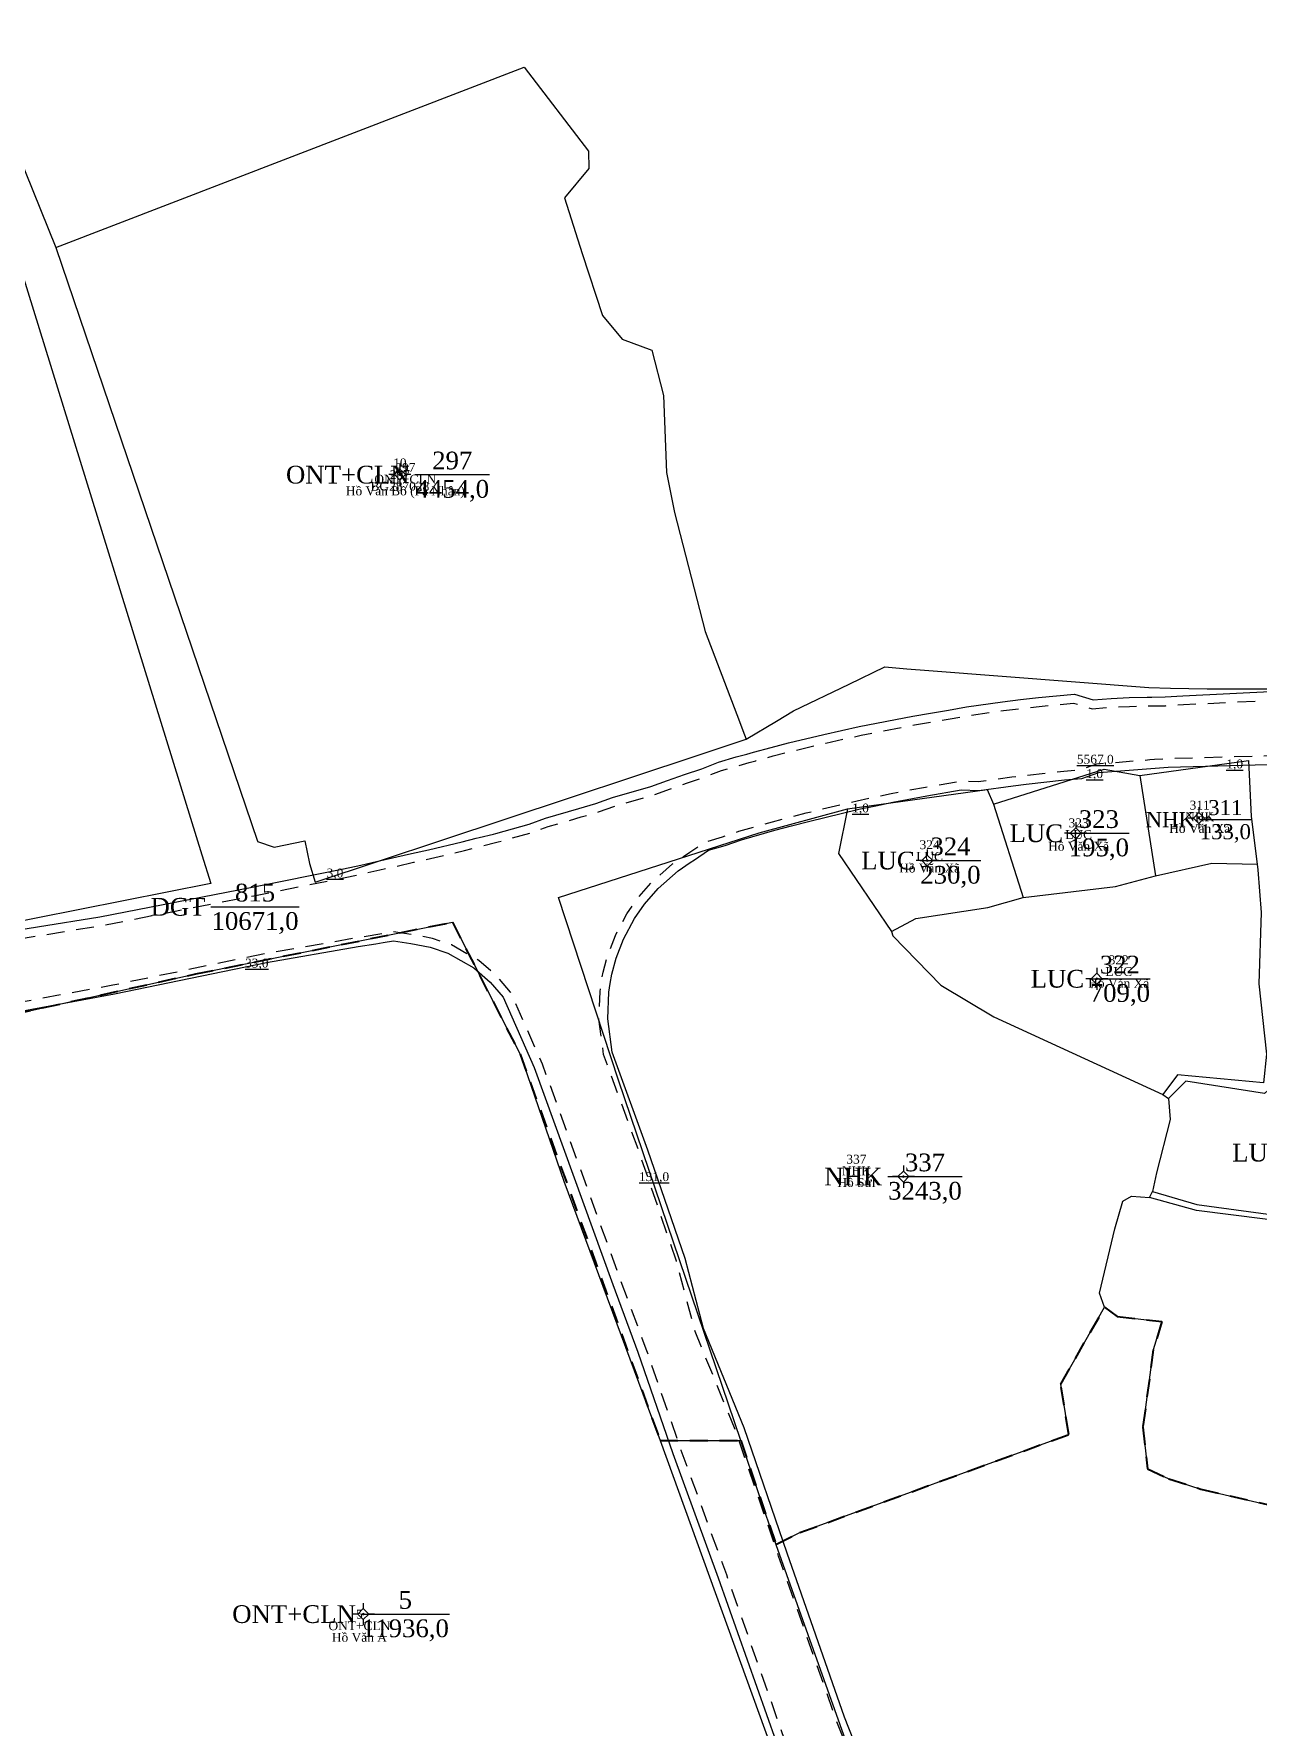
# Model space of a CAD drawing. Header units: metres. Extents: x 542180 to 550635, y 1840441 to 1846931.
# Drawn here: x 547595.8 to 547734, y 1841967.7 to 1842158.6 of the extents above; entities that cross this region are included whole.
import ezdxf
from ezdxf.enums import TextEntityAlignment as Align

# ---------------------------------------------------------------- set-up
doc = ezdxf.new("R2010")
doc.units = ezdxf.units.M
doc.header["$MEASUREMENT"] = 0
doc.linetypes.add('DGN Style 2', pattern=[3.355162, 2.013097, -1.342065])
for name, color, linetype, lineweight in [('Level 10', 7, 'Continuous', 0), ('Level 11', 7, 'Continuous', 0), ('Level 13', 7, 'Continuous', 0), ('Level 15', 7, 'Continuous', 0), ('Level 19', 7, 'Continuous', 0), ('Level 2', 7, 'Continuous', 0), ('Level 30', 7, 'Continuous', 0), ('Level 34', 7, 'Continuous', 0), ('Level 4', 7, 'Continuous', 0), ('Level 5', 7, 'Continuous', 0), ('Level 6', 7, 'Continuous', 0)]:
    doc.layers.add(name, color=color, linetype=linetype, lineweight=lineweight)
doc.styles.add('Style-Times New Roman', font='times.ttf')

# ---------------------------------------------------------------- blocks, each defined once
blk = doc.blocks.new('CENTRD')
at = {"layer": 'Level 11', "linetype": 'Continuous', "lineweight": 0}
h = blk.add_hatch(color=1, dxfattribs=at)
edge = h.paths.add_edge_path()
edge.add_arc((0, 0), 1.5, 0, 360)
at = {"layer": 'Level 11', "color": 1, "linetype": 'Continuous', "lineweight": 0}
for p, q in [((-6.25, 0), (-12.5, 0)), ((0, 6.25), (-6.25, 0)), ((-6.25, 0), (0, -6.25)), ((0, 12.5), (0, 6.25)), ((6.25, 0), (0, 6.25)), ((0, -6.25), (6.25, 0)), ((12.5, 0), (6.25, 0)), ((0, -6.25), (0, -12.5))]:
    blk.add_line(p, q, dxfattribs=at)
blk = doc.blocks.new('N_THUA_137')
at = {"layer": 'Level 13', "color": 1, "linetype": 'Continuous', "lineweight": 0}
blk.add_line((1.70369, 0), (10.11369, 0), dxfattribs=at)
at = {"layer": 'Level 13', "color": 5, "linetype": 'Continuous', "lineweight": 0, "style": 'Style-Times New Roman'}
blk.add_text('297', height=2, dxfattribs=at).set_placement((5.90869, 1.6), align=Align.MIDDLE_CENTER)
at = {"layer": 'Level 2', "color": 3, "linetype": 'Continuous', "lineweight": 0, "style": 'Style-Times New Roman'}
blk.add_text('ONT+CLN', height=2, dxfattribs=at).set_placement((1.10369, 0), align=Align.MIDDLE_RIGHT)
at = {"layer": 'Level 4', "color": 1, "linetype": 'Continuous', "lineweight": 0, "style": 'Style-Times New Roman'}
blk.add_text('4454,0', height=2, dxfattribs=at).set_placement((5.90869, -1.6), align=Align.MIDDLE_CENTER)
blk = doc.blocks.new('N_THUA_141')
at = {"layer": 'Level 13', "color": 1, "linetype": 'Continuous', "lineweight": 0}
blk.add_line((-0.584718, 0), (5.243282, 0), dxfattribs=at)
at = {"layer": 'Level 13', "color": 5, "linetype": 'Continuous', "lineweight": 0, "style": 'Style-Times New Roman'}
blk.add_text('311', height=1.7, dxfattribs=at).set_placement((2.329282, 1.36), align=Align.MIDDLE_CENTER)
at = {"layer": 'Level 2', "color": 3, "linetype": 'Continuous', "lineweight": 0, "style": 'Style-Times New Roman'}
blk.add_text('NHK', height=1.7, dxfattribs=at).set_placement((-1.094718, 0), align=Align.MIDDLE_RIGHT)
at = {"layer": 'Level 4', "color": 1, "linetype": 'Continuous', "lineweight": 0, "style": 'Style-Times New Roman'}
blk.add_text('133,0', height=1.7, dxfattribs=at).set_placement((2.329282, -1.36), align=Align.MIDDLE_CENTER)
blk = doc.blocks.new('N_THUA_150')
at = {"layer": 'Level 13', "color": 1, "linetype": 'Continuous', "lineweight": 0}
blk.add_line((-0.820743, 0), (6.035257, 0), dxfattribs=at)
at = {"layer": 'Level 13', "color": 5, "linetype": 'Continuous', "lineweight": 0, "style": 'Style-Times New Roman'}
blk.add_text('322', height=2, dxfattribs=at).set_placement((2.607257, 1.6), align=Align.MIDDLE_CENTER)
at = {"layer": 'Level 2', "color": 3, "linetype": 'Continuous', "lineweight": 0, "style": 'Style-Times New Roman'}
blk.add_text('LUC', height=2, dxfattribs=at).set_placement((-1.420743, 0), align=Align.MIDDLE_RIGHT)
at = {"layer": 'Level 4', "color": 1, "linetype": 'Continuous', "lineweight": 0, "style": 'Style-Times New Roman'}
blk.add_text('709,0', height=2, dxfattribs=at).set_placement((2.607257, -1.6), align=Align.MIDDLE_CENTER)
blk = doc.blocks.new('N_THUA_151')
at = {"layer": 'Level 13', "color": 1, "linetype": 'Continuous', "lineweight": 0}
blk.add_line((-0.815787, 0), (6.040213, 0), dxfattribs=at)
at = {"layer": 'Level 13', "color": 5, "linetype": 'Continuous', "lineweight": 0, "style": 'Style-Times New Roman'}
blk.add_text('323', height=2, dxfattribs=at).set_placement((2.612213, 1.6), align=Align.MIDDLE_CENTER)
at = {"layer": 'Level 2', "color": 3, "linetype": 'Continuous', "lineweight": 0, "style": 'Style-Times New Roman'}
blk.add_text('LUC', height=2, dxfattribs=at).set_placement((-1.415787, 0), align=Align.MIDDLE_RIGHT)
at = {"layer": 'Level 4', "color": 1, "linetype": 'Continuous', "lineweight": 0, "style": 'Style-Times New Roman'}
blk.add_text('195,0', height=2, dxfattribs=at).set_placement((2.612213, -1.6), align=Align.MIDDLE_CENTER)
blk = doc.blocks.new('N_THUA_152')
at = {"layer": 'Level 13', "color": 1, "linetype": 'Continuous', "lineweight": 0}
blk.add_line((-0.81777, 0), (6.03823, 0), dxfattribs=at)
at = {"layer": 'Level 13', "color": 5, "linetype": 'Continuous', "lineweight": 0, "style": 'Style-Times New Roman'}
blk.add_text('324', height=2, dxfattribs=at).set_placement((2.61023, 1.6), align=Align.MIDDLE_CENTER)
at = {"layer": 'Level 2', "color": 3, "linetype": 'Continuous', "lineweight": 0, "style": 'Style-Times New Roman'}
blk.add_text('LUC', height=2, dxfattribs=at).set_placement((-1.41777, 0), align=Align.MIDDLE_RIGHT)
at = {"layer": 'Level 4', "color": 1, "linetype": 'Continuous', "lineweight": 0, "style": 'Style-Times New Roman'}
blk.add_text('230,0', height=2, dxfattribs=at).set_placement((2.61023, -1.6), align=Align.MIDDLE_CENTER)
blk = doc.blocks.new('N_THUA_156')
at = {"layer": 'Level 13', "color": 1, "linetype": 'Continuous', "lineweight": 0}
blk.add_line((-1.778072, 0), (6.631928, 0), dxfattribs=at)
at = {"layer": 'Level 13', "color": 5, "linetype": 'Continuous', "lineweight": 0, "style": 'Style-Times New Roman'}
blk.add_text('337', height=2, dxfattribs=at).set_placement((2.426928, 1.6), align=Align.MIDDLE_CENTER)
at = {"layer": 'Level 2', "color": 3, "linetype": 'Continuous', "lineweight": 0, "style": 'Style-Times New Roman'}
blk.add_text('NHK', height=2, dxfattribs=at).set_placement((-2.378072, 0), align=Align.MIDDLE_RIGHT)
at = {"layer": 'Level 4', "color": 1, "linetype": 'Continuous', "lineweight": 0, "style": 'Style-Times New Roman'}
blk.add_text('3243,0', height=2, dxfattribs=at).set_placement((2.426928, -1.6), align=Align.MIDDLE_CENTER)
blk = doc.blocks.new('N_THUA_157')
at = {"layer": 'Level 13', "color": 1, "linetype": 'Continuous', "lineweight": 0}
blk.add_line((-0.814796, 0), (6.041204, 0), dxfattribs=at)
at = {"layer": 'Level 13', "color": 5, "linetype": 'Continuous', "lineweight": 0, "style": 'Style-Times New Roman'}
blk.add_text('338', height=2, dxfattribs=at).set_placement((2.613204, 1.6), align=Align.MIDDLE_CENTER)
at = {"layer": 'Level 2', "color": 3, "linetype": 'Continuous', "lineweight": 0, "style": 'Style-Times New Roman'}
blk.add_text('LUC', height=2, dxfattribs=at).set_placement((-1.414796, 0), align=Align.MIDDLE_RIGHT)
at = {"layer": 'Level 4', "color": 1, "linetype": 'Continuous', "lineweight": 0, "style": 'Style-Times New Roman'}
blk.add_text('402,0', height=2, dxfattribs=at).set_placement((2.613204, -1.6), align=Align.MIDDLE_CENTER)
blk = doc.blocks.new('N_THUA_163')
at = {"layer": 'Level 13', "color": 1, "linetype": 'Continuous', "lineweight": 0}
blk.add_line((-2.966605, 0), (6.995395, 0), dxfattribs=at)
at = {"layer": 'Level 13', "color": 5, "linetype": 'Continuous', "lineweight": 0, "style": 'Style-Times New Roman'}
blk.add_text('815', height=2, dxfattribs=at).set_placement((2.014395, 1.6), align=Align.MIDDLE_CENTER)
at = {"layer": 'Level 2', "color": 3, "linetype": 'Continuous', "lineweight": 0, "style": 'Style-Times New Roman'}
blk.add_text('DGT', height=2, dxfattribs=at).set_placement((-3.566605, 0), align=Align.MIDDLE_RIGHT)
at = {"layer": 'Level 4', "color": 1, "linetype": 'Continuous', "lineweight": 0, "style": 'Style-Times New Roman'}
blk.add_text('10671,0', height=2, dxfattribs=at).set_placement((2.014395, -1.6), align=Align.MIDDLE_CENTER)
blk = doc.blocks.new('N_THUA_202')
at = {"layer": 'Level 13', "color": 1, "linetype": 'Continuous', "lineweight": 0}
blk.add_line((-0.231558, 0), (9.730442, 0), dxfattribs=at)
at = {"layer": 'Level 13', "color": 5, "linetype": 'Continuous', "lineweight": 0, "style": 'Style-Times New Roman'}
blk.add_text('5', height=2, dxfattribs=at).set_placement((4.749442, 1.6), align=Align.MIDDLE_CENTER)
at = {"layer": 'Level 2', "color": 3, "linetype": 'Continuous', "lineweight": 0, "style": 'Style-Times New Roman'}
blk.add_text('ONT+CLN', height=2, dxfattribs=at).set_placement((-0.831558, 0), align=Align.MIDDLE_RIGHT)
at = {"layer": 'Level 4', "color": 1, "linetype": 'Continuous', "lineweight": 0, "style": 'Style-Times New Roman'}
blk.add_text('11936,0', height=2, dxfattribs=at).set_placement((4.749442, -1.6), align=Align.MIDDLE_CENTER)

msp = doc.modelspace()

# ---------------------------------------------------------------- linework, layer by layer
at = {"layer": 'Level 10', "color": 7, "lineweight": 0}
for p, q in [((547720.59, 1842074.99), (547722.37, 1842063.69)), ((547704.08, 1842071.75), (547707.44, 1842061.25)), ((547723.19, 1842039.03), (547723.86, 1842038.57)), ((547721.7, 1842027.41), (547722.03, 1842028.09)), ((547666.49, 1842000), (547697.69, 1841913.91)), ((547666.49, 1842000), (547675.57, 1842000)), ((547675.57, 1842000), (547679.56, 1841988.26))]:
    msp.add_line(p, q, dxfattribs=at)
at = {"layer": 'Level 10', "color": 7, "lineweight": 0, "flags": 128}
for points in [[(547552.8219, 1842297.7022), (547554.64, 1842292.59), (547553.5626, 1842286.4374), (547552.15, 1842278.37), (547550.51, 1842264.58), (547552.87, 1842243.09), (547561.84, 1842225.82), (547577.31, 1842186.55), (547598.33, 1842134.55)], [(547598.33, 1842134.55), (547651.15, 1842154.88), (547658.42, 1842145.4), (547658.43, 1842143.45), (547655.69, 1842140.14), (547657.71, 1842133.86), (547659.99, 1842126.88), (547662.22, 1842124.2), (547665.55, 1842122.97), (547666.88, 1842117.83), (547667.19, 1842109.15), (547668.12, 1842104.64), (547671.58, 1842091.25), (547675.15, 1842081.87), (547676.0167, 1842079.5834), (547676.2, 1842079.1)], [(547598.33, 1842134.55), (547621.06, 1842067.6), (547621.08, 1842067.55), (547622.94, 1842066.91), (547626.39, 1842067.61), (547626.93, 1842065.07), (547627.56, 1842062.96), (547670.673, 1842077.266), (547676.2, 1842079.1)], [(547594.5, 1842131.61), (547614.79, 1842066.05), (547615.79, 1842062.82), (547561.59, 1842052.05), (547561.32, 1842052.98), (547557.11, 1842067.6), (547552.59, 1842088.15), (547545.72, 1842106.93), (547552.14, 1842112.68)], [(547676.2, 1842079.1), (547679.5997, 1842081.1373), (547681.54, 1842082.3), (547687.82, 1842085.29), (547691.84, 1842087.24), (547694.33, 1842087.04), (547696.8172, 1842086.845), (547721.62, 1842084.9), (547724.05, 1842084.85), (547728.2, 1842084.77), (547737.54, 1842084.78), (547743.8, 1842085.88), (547744.1482, 1842086.1439), (547746.32, 1842087.79), (547751.55, 1842091.74), (547755.27, 1842090.66)], [(547720.59, 1842074.99), (547732.87, 1842076.7), (547733.18, 1842070.37), (547733.86, 1842064.99)], [(547704.08, 1842071.75), (547716.59, 1842075.72), (547720.59, 1842074.99)], [(547687.62, 1842071.25), (547703.37, 1842073.41), (547704.08, 1842071.75)], [(547675.57, 1842000), (547675.58, 1842000), (547661.79, 1842040.62), (547655.03, 1842061.22), (547677.66, 1842068.53), (547687.62, 1842071.25)], [(547687.62, 1842071.25), (547686.61, 1842066.21), (547692.58, 1842057.4)], [(547722.37, 1842063.69), (547728.74, 1842065.11), (547733.86, 1842064.99)], [(547733.86, 1842064.99), (547733.93, 1842064.37), (547734.29, 1842059.53), (547734.05, 1842051.5), (547734.89, 1842043.57), (547734.56, 1842040.32), (547724.87, 1842041.22), (547723.19, 1842039.03)], [(547707.44, 1842061.25), (547717.86, 1842062.48), (547722.37, 1842063.69)], [(547692.58, 1842057.4), (547695.34, 1842058.86), (547703.45, 1842060.12), (547707.44, 1842061.25)], [(547564.03, 1842041.5), (547614.1, 1842052.62), (547643.05, 1842058.45), (547650.69, 1842043.55), (547655.63, 1842029.23), (547666.49, 1842000)], [(547692.58, 1842057.4), (547692.75, 1842056.93), (547698.14, 1842051.34), (547704.13, 1842047.78), (547723.19, 1842039.03)], [(547722.03, 1842028.09), (547727.02, 1842026.61), (547738.71, 1842025.05), (547746.51, 1842024.59), (547749.65, 1842024.38), (547750.72, 1842027.23), (547751.12, 1842027.97), (547753.14, 1842028.7), (547755.49, 1842028.74), (547754.72, 1842031.12), (547754.28, 1842032.02), (547754.02, 1842032.34), (547751.59, 1842034.47), (547750.28, 1842037.58), (547747.51, 1842038.47), (547743, 1842039.42), (547737.95, 1842039.96), (547735.46, 1842039.86), (547734.66, 1842039.14), (547725.81, 1842040.54), (547723.86, 1842038.57)], [(547723.86, 1842038.57), (547724.04, 1842036.21), (547722.5, 1842030.2), (547722.03, 1842028.09)], [(547716.63, 1842015.02), (547716.06, 1842016.6), (547717.8, 1842023.88), (547718.68, 1842027), (547719.67, 1842027.55), (547721.7, 1842027.41)], [(547738.61, 1842024.48), (547726.99, 1842025.94), (547721.7, 1842027.41)], [(547679.56, 1841988.26), (547682.26, 1841989.62), (547712.6, 1842000.68), (547711.68, 1842006.35), (547716.63, 1842015.02)], [(547716.63, 1842015.02), (547718.04, 1842014), (547723.1, 1842013.43), (547722.13, 1842010.23), (547720.95, 1842001.51), (547721.47, 1841996.79), (547723.89, 1841995.68), (547727.5, 1841994.51), (547747.25, 1841989.94), (547756.76, 1841987.15), (547755.79, 1841985.93), (547754.93, 1841983.6), (547749.86, 1841971.48), (547746.91, 1841964.23)], [(547679.56, 1841988.26), (547702.82, 1841922.83), (547711.53, 1841899.2), (547718.09, 1841899.73)]]:
    msp.add_lwpolyline(points, dxfattribs=at)
at = {"layer": 'Level 30', "color": 5, "linetype": 'Continuous', "lineweight": 0, "flags": 128}
for points in [[(547589.17, 1842056.7859), (547603.2743, 1842059.0533), (547620.4554, 1842062.4149), (547630.7563, 1842064.4562), (547632.7099, 1842064.8882), (547634.6376, 1842065.3184), (547638.4518, 1842066.1791), (547640.3598, 1842066.6024), (547644.1615, 1842067.5116), (547645.7486, 1842067.9151), (547646.0553, 1842067.9947), (547647.6843, 1842068.3885), (547647.9538, 1842068.4614), (547651.7167, 1842069.5221), (547653.5591, 1842070.1825), (547657.313, 1842071.2735), (547659.2205, 1842071.839), (547661.1073, 1842072.5036), (547665.4246, 1842073.7527), (547667.3085, 1842074.4314), (547669.2368, 1842075.1132), (547671.1772, 1842075.7601), (547673.0879, 1842076.5111), (547675.054, 1842077.0805), (547676.2531, 1842077.4173), (547677.0257, 1842077.6302), (547679.0028, 1842078.1601), (547680.985, 1842078.6703), (547684.9644, 1842079.631), (547688.962, 1842080.5127), (547694.9898, 1842081.6838), (547697.0065, 1842082.0339), (547699.0266, 1842082.3638), (547701.0399, 1842082.7414), (547705.0967, 1842083.3002), (547707.129, 1842083.5492), (547709.1638, 1842083.7778), (547713.2397, 1842084.1739), (547715.3422, 1842083.5387), (547717.3765, 1842083.6852), (547719.4137, 1842083.7828), (547721.4529, 1842083.8315), (547721.9626, 1842083.8405), (547723.4631, 1842083.8642), (547725.4592, 1842083.9958), (547736.0563, 1842084.4961)], [(547692.2321, 1841956.329), (547687.299, 1841968.8102), (547680.8069, 1841987.2937), (547675.9647, 1842001.4158), (547671.3757, 1842012.6202), (547669.2962, 1842020.5189), (547665.1042, 1842032.7576), (547661.0881, 1842043.7872), (547660.589, 1842047.5517), (547660.704, 1842050.5504), (547660.8412, 1842051.5355), (547661.0478, 1842052.6075), (547661.5301, 1842054.3916), (547662.355, 1842056.5334), (547663.603, 1842058.8664), (547664.7378, 1842060.4997), (547666.2655, 1842062.2586), (547668.5147, 1842064.2406), (547669.8808, 1842065.1868), (547670.3806, 1842065.4929), (547671.9439, 1842066.5707), (547673.8226, 1842067.1131), (547675.6744, 1842067.7441), (547679.4363, 1842068.8132), (547681.3251, 1842069.3195), (547683.2189, 1842069.8069), (547688.9228, 1842071.179), (547690.8348, 1842071.5903), (547692.7507, 1842071.9824), (547696.594, 1842072.7092), (547700.4511, 1842073.3589), (547702.4358, 1842073.3061), (547706.3037, 1842073.8389), (547707.7729, 1842074.0207), (547712.1234, 1842074.4928), (547714.0674, 1842074.6719), (547715.9739, 1842075.3391), (547717.9261, 1842075.4797), (547721.8303, 1842075.7879), (547722.3187, 1842075.8245), (547723.8153, 1842075.9339), (547736.4224, 1842076.2536)], [(547590.8963, 1842047.7616), (547604.9378, 1842050.3575), (547622.0856, 1842053.8935), (547632.4325, 1842055.694), (547634.4076, 1842056.0137), (547635.2485, 1842056.1498), (547636.4084, 1842056.3417), (547638.3547, 1842056.0651), (547640.5356, 1842055.6519), (547642.5283, 1842054.9657), (547645.4749, 1842053.298), (547647.3321, 1842051.7022), (547648.7701, 1842050.0129), (547652.289, 1842042.0716), (547661.1472, 1842017.5839), (547663.9897, 1842009.9601), (547667.935, 1841998.5239), (547673.0545, 1841984.5015), (547679.5639, 1841966.0243)]]:
    msp.add_lwpolyline(points, dxfattribs=at)
at = {"layer": 'Level 34', "color": 2, "linetype": 'DGN Style 2', "lineweight": 30}
for p, q in [((547614.1, 1842052.62), (547643.05, 1842058.45)), ((547643.05, 1842058.45), (547650.69, 1842043.55)), ((547564.03, 1842041.5), (547614.1, 1842052.62)), ((547650.69, 1842043.55), (547666.49, 1842000)), ((547711.68, 1842006.35), (547716.63, 1842015.02)), ((547716.63, 1842015.02), (547718.04, 1842014)), ((547718.04, 1842014), (547723.1, 1842013.43)), ((547723.1, 1842013.43), (547722.13, 1842010.23)), ((547722.13, 1842010.23), (547720.95, 1842001.51)), ((547712.6, 1842000.68), (547711.68, 1842006.35)), ((547720.95, 1842001.51), (547721.47, 1841996.79)), ((547666.49, 1842000), (547675.58, 1842000)), ((547675.58, 1842000), (547679.56, 1841988.26)), ((547682.26, 1841989.62), (547712.6, 1842000.68)), ((547721.47, 1841996.79), (547723.89, 1841995.68)), ((547723.89, 1841995.68), (547727.5, 1841994.51)), ((547727.5, 1841994.51), (547747.25, 1841989.94)), ((547679.56, 1841988.26), (547682.26, 1841989.62))]:
    msp.add_line(p, q, dxfattribs=at)
at = {"layer": 'Level 6', "color": 2, "linetype": 'DGN Style 2', "lineweight": 0, "flags": 128}
for points in [[(547728.540201, 1841860.122062), (547713.472986, 1841895.692655), (547707.368434, 1841911.367957), (547699.985019, 1841931.340525), (547695.343563, 1841944.360678), (547691.294551, 1841955.980541), (547686.361906, 1841968.460588), (547679.862171, 1841986.965828), (547675.028236, 1842001.063821), (547670.425391, 1842012.302026), (547668.338394, 1842020.229201), (547664.161268, 1842032.424478), (547660.111117, 1842043.547593), (547659.586467, 1842047.504807), (547659.706653, 1842050.638754), (547659.854348, 1842051.699203), (547660.07284, 1842052.832909), (547660.578283, 1842054.702621), (547661.444054, 1842056.950538), (547662.748626, 1842059.389294), (547663.947389, 1842061.114655), (547665.554286, 1842062.964737), (547667.897343, 1842065.029444), (547669.334535, 1842066.024885), (547669.835256, 1842066.331549), (547671.510222, 1842067.486335), (547673.522472, 1842068.067293), (547675.37625, 1842068.698967), (547679.170145, 1842069.777159), (547681.071015, 1842070.286695), (547682.977322, 1842070.777314), (547688.700674, 1842072.154093), (547690.629393, 1842072.568989), (547692.557532, 1842072.963594), (547696.418024, 1842073.693645), (547700.380689, 1842074.361127), (547702.380498, 1842074.307925), (547706.174061, 1842074.830485), (547707.65755, 1842075.014053), (547712.023581, 1842075.487839), (547713.853178, 1842075.656399), (547715.769259, 1842076.326952), (547717.850834, 1842076.476869), (547721.753587, 1842076.784955), (547722.244883, 1842076.821772), (547723.766145, 1842076.932975), (547736.357556, 1842077.252277), (547748.140294, 1842078.485973), (547750.185223, 1842078.518376), (547750.552017, 1842078.524139), (547752.2061, 1842078.557979), (547754.220183, 1842078.621142), (547756.541145, 1842078.778064), (547758.680055, 1842077.535179), (547760.403894, 1842077.686434), (547762.438505, 1842077.885552), (547762.876518, 1842077.931082), (547764.464082, 1842078.104153), (547768.237206, 1842078.568905), (547770.071566, 1842080.108459), (547772.341557, 1842080.478334), (547778.310878, 1842081.630963), (547789.694367, 1842082.82252), (547801.664904, 1842084.670954), (547805.724814, 1842085.126354), (547807.758122, 1842085.403108), (547809.765003, 1842085.828217), (547811.69657, 1842086.27994), (547813.60952, 1842087.175596), (547815.69621, 1842087.752384), (547817.679302, 1842088.3436), (547820.16317, 1842089.145469), (547821.610775, 1842089.644963), (547823.557271, 1842090.354843), (547825.488046, 1842091.103124), (547827.31525, 1842091.853468), (547829.052558, 1842093.041652), (547831.001822, 1842093.935001), (547832.808785, 1842094.869148), (547835.031434, 1842096.162682), (547836.356356, 1842096.960125), (547852.083032, 1842104.351092), (547868.408426, 1842113.818816), (547885.499296, 1842123.106498), (547905.41965, 1842132.786211), (547910.737603, 1842135.395153), (547912.558338, 1842136.157982), (547916.09127, 1842137.834242), (547917.884558, 1842138.658821), (547919.682442, 1842139.4682), (547921.454633, 1842140.249025), (547923.385243, 1842141.247816), (547925.432509, 1842142.170213), (547927.027962, 1842142.44588), (547928.655669, 1842143.385543), (547930.558703, 1842144.134702), (547934.243322, 1842145.534164), (547936.099483, 1842146.213887), (547939.816609, 1842147.524581), (547941.544838, 1842148.110782), (547943.230321, 1842149.305218), (547945.255795, 1842149.956251), (547947.143235, 1842150.54634), (547949.035404, 1842151.12127), (547950.933981, 1842151.681597), (547954.736607, 1842152.754549), (547956.647568, 1842153.269115), (547958.557519, 1842153.769107), (547964.756888, 1842155.37601)], [(547587.354686, 1842055.479048), (547589.329254, 1842055.798662), (547603.449719, 1842058.068661), (547620.648602, 1842061.43374), (547630.961476, 1842063.477413), (547632.926762, 1842063.911997), (547634.856566, 1842064.342667), (547638.670156, 1842065.203229), (547640.584408, 1842065.627916), (547644.40101, 1842066.54068), (547645.997408, 1842066.946544), (547646.298412, 1842067.024666), (547647.932391, 1842067.419669), (547648.220021, 1842067.497473), (547652.021434, 1842068.56903), (547653.867644, 1842069.230795), (547657.594661, 1842070.313982), (547659.528928, 1842070.887418), (547661.412626, 1842071.550925), (547665.73335, 1842072.801016), (547667.644648, 1842073.489586), (547669.561638, 1842074.167387), (547671.518477, 1842074.819768), (547673.410584, 1842075.56346), (547675.3283, 1842076.118847), (547676.521139, 1842076.453889), (547677.287975, 1842076.6652), (547679.25688, 1842077.192904), (547681.226985, 1842077.699991), (547685.189451, 1842078.656603), (547689.165081, 1842079.533457), (547695.170698, 1842080.700247), (547697.172612, 1842081.04778), (547699.19938, 1842081.378769), (547701.200392, 1842081.754065), (547705.225741, 1842082.308532), (547707.24563, 1842082.556012), (547709.26799, 1842082.783214), (547713.1397, 1842083.159471), (547715.229803, 1842082.528016), (547717.43635, 1842082.68692), (547719.44957, 1842082.783372), (547721.473665, 1842082.831711), (547721.979324, 1842082.840639), (547723.503915, 1842082.86472), (547725.515677, 1842082.997353), (547736.126164, 1842083.498285), (547747.923191, 1842084.594176), (547750.279456, 1842084.766333), (547751.875078, 1842084.890594), (547753.817818, 1842085.055764), (547755.984143, 1842085.202349), (547757.866568, 1842086.261182), (547759.594005, 1842086.412766), (547761.541954, 1842086.603384), (547765.421668, 1842087.04187), (547767.149758, 1842087.263514), (547769.203754, 1842086.65872), (547771.349046, 1842086.945616), (547773.289377, 1842087.195913), (547775.264529, 1842087.466268), (547777.267931, 1842087.741379), (547788.497758, 1842089.77127), (547800.506885, 1842091.543031), (547803.024796, 1842092.111674), (547804.401765, 1842092.437234), (547806.242277, 1842092.906387), (547808.095935, 1842093.302903), (547809.925235, 1842093.730577), (547811.836931, 1842094.03311), (547813.741084, 1842094.559414), (547815.589656, 1842095.11053), (547817.423505, 1842095.697305), (547817.902422, 1842095.857285), (547819.253299, 1842096.323428), (547819.493755, 1842096.411102)], [(547716.755061, 1841857.578547), (547711.74194, 1841876.154759), (547706.530247, 1841893.198395), (547701.151437, 1841909.120999), (547694.507672, 1841929.384987), (547689.060996, 1841942.200078), (547683.184741, 1841953.071727), (547680.530471, 1841966.290185), (547673.995798, 1841984.839126), (547668.877415, 1841998.858464), (547664.931003, 1842010.297889), (547662.0859, 1842017.928669), (547653.217451, 1842042.444702), (547649.625597, 1842050.550641), (547648.042995, 1842052.409814), (547646.052498, 1842054.120149), (547642.940833, 1842055.881271), (547640.792811, 1842056.620958), (547638.518214, 1842057.05191), (547636.396872, 1842057.353386), (547635.086996, 1842057.136674), (547632.266885, 1842056.680208), (547621.898857, 1842054.876032), (547604.745904, 1842051.338969), (547590.697417, 1842048.741777), (547587.260803, 1842047.982061), (547586.778395, 1842047.874647), (547584.864839, 1842047.438417), (547582.955039, 1842047.016231), (547581.035728, 1842046.605079), (547579.112731, 1842046.177044), (547577.193137, 1842045.733643), (547575.276426, 1842045.274705), (547573.364854, 1842044.797766), (547571.457243, 1842044.308568), (547569.552817, 1842043.804022), (547567.652571, 1842043.284203), (547565.756483, 1842042.749133), (547563.866047, 1842042.199391), (547563.313248, 1842042.035486), (547561.976886, 1842041.633534), (547560.094815, 1842041.053354), (547558.216771, 1842040.458031), (547556.343655, 1842039.847549), (547554.47539, 1842039.222216), (547552.610956, 1842038.581481), (547550.754823, 1842037.921402), (547548.903354, 1842037.251834), (547547.056131, 1842036.567046), (547545.214458, 1842035.867407), (547543.390955, 1842035.158051), (547541.555013, 1842034.483025), (547540.01843, 1842033.909501), (547539.704145, 1842033.790827)]]:
    msp.add_lwpolyline(points, dxfattribs=at)

# ---------------------------------------------------------------- block references
at = {"layer": 'Level 11', "color": 1, "linetype": 'Continuous', "lineweight": 0, "xscale": 0.1, "yscale": 0.1, "zscale": 0.1}
for p in [(547637.13, 1842108.92), (547727.27, 1842070.19), (547713.37, 1842068.48), (547696.63, 1842065.4), (547715.75, 1842052.07), (547693.94, 1842029.76), (547633, 1841980.42)]:
    msp.add_blockref('CENTRD', p, dxfattribs=at)
at = {"layer": 'Level 2', "color": 3, "linetype": 'Continuous', "lineweight": 0}
for name, p in [('N_THUA_137', (547637.13, 1842108.92)), ('N_THUA_141', (547727.922636, 1842070.016797)), ('N_THUA_151', (547713.37, 1842068.48)), ('N_THUA_152', (547696.63, 1842065.4)), ('N_THUA_163', (547618.775531, 1842060.184004)), ('N_THUA_150', (547715.75, 1842052.07)), ('N_THUA_157', (547738.48, 1842032.46)), ('N_THUA_156', (547693.94, 1842029.76)), ('N_THUA_202', (547633, 1841980.42))]:
    msp.add_blockref(name, p, dxfattribs=at)

# ---------------------------------------------------------------- texts
at = {"layer": 'Level 15', "color": 1, "linetype": 'Continuous', "lineweight": 0, "char_height": 1, "attachment_point": 5, "style": 'Style-Times New Roman'}
for s, insert, line_spacing_factor in [('297\\PONT+CLN\\PHồ Văn Bồ (Pả Nhân)', (547637.743526, 1842108.244764), 0.790495), ('311\\PNHK\\PHồ Văn Xã', (547727.356293, 1842070.324856), 0.790495), ('323\\PLUC\\PHồ Văn Xã', (547713.702951, 1842068.321426), 0.790495), ('324\\PLUC\\PHồ Văn Xã', (547696.890467, 1842065.86162), 0.790495), ('322\\PLUC\\PHồ Văn Xã', (547718.229446, 1842052.874574), 0.790495), ('337\\PNHK\\PHồ Sưl', (547688.634203, 1842030.402343), 0.790495), ('5\\PONT+CLN\\PHồ Văn A', (547632.56119, 1841979.099029), 0.784505)]:
    msp.add_mtext(s, dxfattribs=dict(at, insert=insert, line_spacing_factor=line_spacing_factor))
at = {"layer": 'Level 19', "color": 2, "linetype": 'Continuous', "lineweight": 0, "insert": (547637.13, 1842108.92), "char_height": 1, "attachment_point": 5, "line_spacing_factor": 0.790495, "style": 'Style-Times New Roman'}
msp.add_mtext('10\\P297\\PBG287028', dxfattribs=at)
msp.add_mtext('10\\P297\\PBG287028', dxfattribs=at)
at = {"layer": 'Level 5', "color": 5, "linetype": 'Continuous', "lineweight": 0, "style": 'Style-Times New Roman'}
for s, p in [('%%u5567,0%%U', (547715.581891, 1842076.829582)), ('%%u1,0%%U', (547731.308593, 1842076.302748)), ('%%u1,0%%U', (547715.510312, 1842075.214561)), ('%%u1,0%%U', (547689.097414, 1842071.328458)), ('%%u3,0%%U', (547629.807206, 1842063.996394)), ('%%u33,0%%U', (547620.983547, 1842053.838247)), ('%%u131,0%%U', (547665.805594, 1842029.755))]:
    msp.add_text(s, height=1, dxfattribs=at).set_placement(p, align=Align.MIDDLE_CENTER)

doc.saveas('drawing.dxf')
